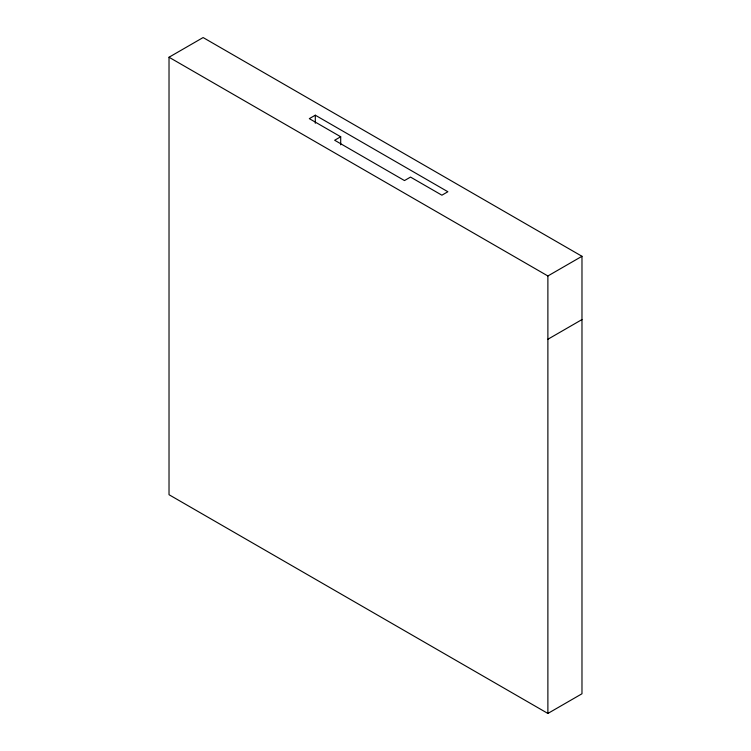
<?xml version="1.0" encoding="UTF-8"?>
<svg xmlns="http://www.w3.org/2000/svg" width="751" height="751" viewBox="0 0 751 751"><rect width="100%" height="100%" fill="white"/><g stroke="black" fill="none" stroke-linecap="round" stroke-linejoin="round"><path stroke-width="1.13" d="M169.022 57.236L203.117 37.55L581.978 256.288L581.978 693.764L547.883 713.45L169.022 494.712L169.022 57.236L547.883 275.974L581.978 256.288M340.701 136.766L334.655 140.249L404.489 180.569L410.525 177.086L441.898 195.194L447.878 191.74L315.307 115.203L309.318 118.649L340.701 136.766L340.701 144.84M547.883 339.255L581.978 319.569M547.883 275.974L547.883 713.45M315.307 115.203L315.307 123.277"/></g></svg>
